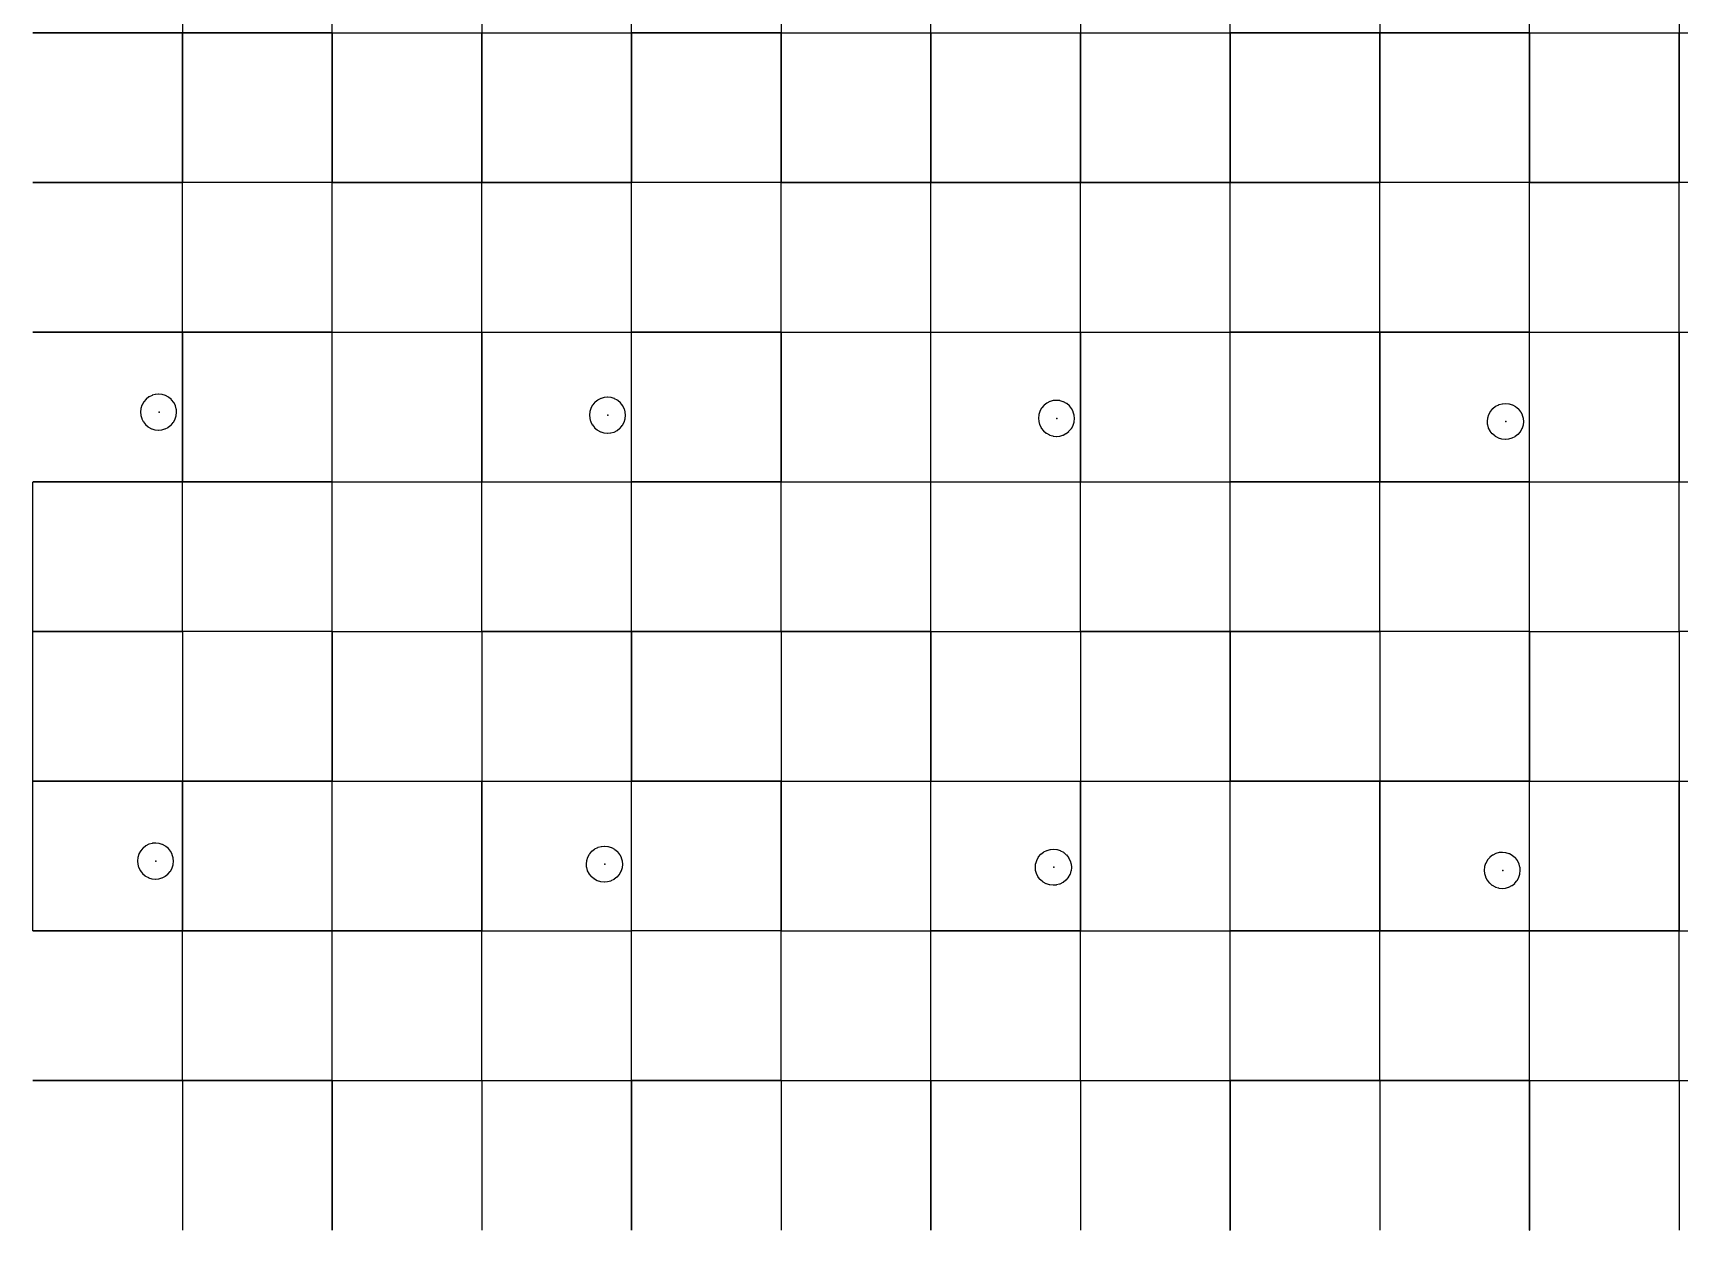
# Model space of a CAD drawing. Header units: metres. Extents: x 0 to 398, y -24 to 612.
# Drawn here: x 171 to 270, y 468 to 540 of the extents above; entities that cross this region are included whole.
import ezdxf

# ---------------------------------------------------------------- set-up
doc = ezdxf.new("R2010")
doc.units = ezdxf.units.M
doc.layers.add('LAYER_01_CUT', color=7, linetype='Continuous')
doc.layers.add('LAYER_04_GRID', color=7, linetype='Continuous')

msp = doc.modelspace()

# ---------------------------------------------------------------- linework, layer by layer
at = {"layer": 'LAYER_01_CUT'}
for points in [[(188.994, 540), (189, 540), (189, 548.994), (189, 549), (189, 557.994)], [(206.994, 540), (207, 540), (207, 548.994), (207, 549), (207, 557.994)], [(224.994, 540), (225, 540), (225, 548.994), (225, 549), (225, 557.994)], [(242.994, 540), (243, 540), (243, 548.994), (243, 549), (243, 557.994)], [(260.994, 540), (261, 540), (261, 548.994), (261, 549), (261, 557.994)], [(180, 548.994), (180, 540), (180, 540.006)], [(198, 548.994), (198, 540), (198, 540.006)], [(216, 548.994), (216, 540), (216, 540.006)], [(234, 548.994), (234, 540), (234, 540.006)], [(252, 548.994), (252, 540), (252, 540.006)], [(270, 548.994), (270, 540), (270, 540.006)], [(179.994, 540), (171, 540)], [(171.006, 540), (171, 540)], [(171.006, 540), (180, 540)], [(179.994, 540), (180, 540)], [(180, 539.994), (180, 540)], [(180, 531.006), (180, 540)], [(180, 540), (188.994, 540)], [(180, 540), (180.006, 540)], [(180, 539.994), (180, 531)], [(189, 540), (180.006, 540)], [(189, 540), (189, 540.006)], [(189, 539.994), (189, 540)], [(189, 531.006), (189, 540)], [(189, 540), (197.994, 540)], [(189, 540), (189.006, 540)], [(189, 539.994), (189, 531)], [(189.006, 540), (198, 540)], [(197.994, 540), (198, 540)], [(198.006, 540), (198, 540)], [(198, 539.994), (198, 540)], [(198, 531.006), (198, 540)], [(198, 540), (206.994, 540)], [(198, 539.994), (198, 531)], [(198.006, 540), (207, 540)], [(207, 540), (207, 540.006)], [(207, 539.994), (207, 540)], [(207, 531.006), (207, 540)], [(207, 540), (215.994, 540)], [(207, 540), (207.006, 540)], [(207, 539.994), (207, 531)], [(216, 540), (207.006, 540)], [(216, 540), (215.994, 540)], [(216, 539.994), (216, 540)], [(216, 531.006), (216, 540)], [(216, 540), (224.994, 540)], [(216, 540), (216.006, 540)], [(216, 539.994), (216, 531)], [(216.006, 540), (225, 540)], [(225, 540), (225, 540.006)], [(225.006, 540), (225, 540)], [(225, 539.994), (225, 540)], [(225, 531.006), (225, 540)], [(225, 540), (233.994, 540)], [(225, 539.994), (225, 531)], [(225.006, 540), (234, 540)], [(234, 540), (233.994, 540)], [(234, 539.994), (234, 540)], [(234, 531.006), (234, 540)], [(234, 540), (242.994, 540)], [(234, 540), (234.006, 540)], [(234, 539.994), (234, 531)], [(234.006, 540), (243, 540)], [(243, 540), (243, 540.006)], [(251.994, 540), (243, 540)], [(243.006, 540), (243, 540)], [(243, 539.994), (243, 540)], [(243, 531.006), (243, 540)], [(243, 539.994), (243, 531)], [(243.006, 540), (252, 540)], [(251.994, 540), (252, 540)], [(252, 539.994), (252, 540)], [(252, 531.006), (252, 540)], [(252, 540), (260.994, 540)], [(252, 540), (252.006, 540)], [(252, 539.994), (252, 531)], [(261, 540), (252.006, 540)], [(261, 540), (261, 540.006)], [(261, 539.994), (261, 540)], [(261, 531.006), (261, 540)], [(261, 540), (269.994, 540)], [(261, 540), (261.006, 540)], [(261, 539.994), (261, 531)], [(261.006, 540), (270, 540)], [(269.994, 540), (270, 540)], [(270.006, 540), (270, 540)], [(270, 539.994), (270, 540)], [(270, 531.006), (270, 540)], [(270, 540), (278.994, 540)], [(270, 539.994), (270, 531)], [(179.994, 531), (171, 531), (171.006, 531)], [(171.006, 531), (180, 531)], [(179.994, 531), (180, 531)], [(179.994, 522), (180, 522), (180, 530.994)], [(180, 531.006), (180, 531)], [(188.994, 531), (180, 531), (180.006, 531)], [(180, 530.994), (180, 531)], [(180, 522.006), (180, 531)], [(180, 521.994), (180, 513), (188.994, 513), (189, 513), (189, 521.994), (189, 522), (189, 530.994)], [(189, 531), (180.006, 531)], [(189, 531), (188.994, 531)], [(189, 531.006), (189, 531)], [(197.994, 531), (189, 531), (189.006, 531)], [(189, 530.994), (189, 531)], [(189, 522.006), (189, 531)], [(189.006, 531), (198, 531)], [(197.994, 531), (198, 531)], [(197.994, 522), (198, 522), (198, 530.994)], [(198, 531.006), (198, 531)], [(206.994, 531), (198, 531), (198.006, 531)], [(198, 530.994), (198, 531)], [(198, 522.006), (198, 531)], [(198, 521.994), (198, 513), (206.994, 513), (207, 513), (207, 521.994), (207, 522), (207, 530.994)], [(198.006, 531), (207, 531)], [(207, 531), (206.994, 531)], [(207, 531.006), (207, 531)], [(215.994, 531), (207, 531), (207.006, 531)], [(207, 530.994), (207, 531)], [(207, 522.006), (207, 531)], [(216, 531), (207.006, 531)], [(216, 531), (215.994, 531)], [(215.994, 522), (216, 522), (216, 530.994)], [(216, 531.006), (216, 531)], [(224.994, 531), (216, 531), (216.006, 531)], [(216, 530.994), (216, 531)], [(216, 522.006), (216, 531)], [(216, 521.994), (216, 513), (224.994, 513), (225, 513), (225, 521.994), (225, 522), (225, 530.994)], [(216.006, 531), (225, 531)], [(224.994, 531), (225, 531)], [(225, 531.006), (225, 531)], [(233.994, 531), (225, 531), (225.006, 531)], [(225, 530.994), (225, 531)], [(225, 522.006), (225, 531)], [(225.006, 531), (234, 531)], [(234, 531), (233.994, 531)], [(233.994, 522), (234, 522), (234, 530.994)], [(234, 531.006), (234, 531)], [(242.994, 531), (234, 531), (234.006, 531)], [(234, 530.994), (234, 531)], [(234, 522.006), (234, 531)], [(234, 521.994), (234, 513), (242.994, 513), (243, 513), (243, 521.994), (243, 522), (243, 530.994)], [(234.006, 531), (243, 531)], [(242.994, 531), (243, 531)], [(243, 531.006), (243, 531)], [(251.994, 531), (243, 531), (243.006, 531)], [(243, 530.994), (243, 531)], [(243, 522.006), (243, 531)], [(243.006, 531), (252, 531)], [(251.994, 531), (252, 531)], [(251.994, 522), (252, 522), (252, 530.994)], [(252, 531.006), (252, 531)], [(260.994, 531), (252, 531), (252.006, 531)], [(252, 530.994), (252, 531)], [(252, 522.006), (252, 531)], [(252, 521.994), (252, 513), (260.994, 513), (261, 513), (261, 521.994), (261, 522), (261, 530.994)], [(261, 531), (252.006, 531)], [(261, 531), (260.994, 531)], [(261, 531.006), (261, 531)], [(269.994, 531), (261, 531), (261.006, 531)], [(261, 530.994), (261, 531)], [(261, 522.006), (261, 531)], [(261.006, 531), (270, 531)], [(269.994, 531), (270, 531)], [(269.994, 522), (270, 522), (270, 530.994)], [(270, 531.006), (270, 531)], [(278.994, 531), (270, 531), (270.006, 531)], [(270, 530.994), (270, 531)], [(270, 522.006), (270, 531)], [(270, 521.994), (270, 513), (278.994, 513), (279, 513), (279, 521.994), (279, 522), (279, 530.994)], [(179.994, 522), (171, 522)], [(171.006, 522), (171, 522)], [(171.006, 522), (180, 522)], [(180, 522), (180, 522.006)], [(180, 513.006), (180, 522)], [(180, 522), (180, 521.994)], [(180, 522), (188.994, 522)], [(180, 522), (180.006, 522)], [(189, 522), (180.006, 522)], [(189, 522), (188.994, 522)], [(189, 522), (189, 522.006)], [(189, 513.006), (189, 522)], [(189, 522), (197.994, 522)], [(189, 522), (189.006, 522)], [(189.006, 522), (198, 522)], [(198, 522), (198, 522.006)], [(198.006, 522), (198, 522)], [(198, 513.006), (198, 522)], [(198, 522), (198, 521.994)], [(198, 522), (206.994, 522)], [(198.006, 522), (207, 522)], [(207, 522), (206.994, 522)], [(207, 522), (207, 522.006)], [(207, 513.006), (207, 522)], [(207, 522), (215.994, 522)], [(207, 522), (207.006, 522)], [(216, 522), (207.006, 522)], [(216, 522), (216, 522.006)], [(216, 513.006), (216, 522)], [(216, 522), (216, 521.994)], [(216, 522), (224.994, 522)], [(216, 522), (216.006, 522)], [(216.006, 522), (225, 522)], [(224.994, 522), (225, 522)], [(225, 522), (225, 522.006)], [(225.006, 522), (225, 522)], [(225, 513.006), (225, 522)], [(225, 522), (233.994, 522)], [(225.006, 522), (234, 522)], [(234, 522), (234, 522.006)], [(234, 513.006), (234, 522)], [(234, 522), (234, 521.994)], [(234, 522), (242.994, 522)], [(234, 522), (234.006, 522)], [(234.006, 522), (243, 522)], [(242.994, 522), (243, 522)], [(243, 522), (243, 522.006)], [(251.994, 522), (243, 522)], [(243.006, 522), (243, 522)], [(243, 513.006), (243, 522)], [(243.006, 522), (252, 522)], [(252, 522), (252, 522.006)], [(252, 513.006), (252, 522)], [(252, 522), (252, 521.994)], [(252, 522), (260.994, 522)], [(252, 522), (252.006, 522)], [(261, 522), (252.006, 522)], [(261, 522), (260.994, 522)], [(261, 522), (261, 522.006)], [(261, 513.006), (261, 522)], [(261, 522), (269.994, 522)], [(261, 522), (261.006, 522)], [(261.006, 522), (270, 522)], [(270, 522), (270, 522.006)], [(270.006, 522), (270, 522)], [(270, 513.006), (270, 522)], [(270, 522), (270, 521.994)], [(270, 522), (278.994, 522)], [(178.345, 516.134), (178.353, 516.133), (178.544, 516.113), (178.552, 516.113), (178.559, 516.113), (178.739, 516.128), (178.747, 516.129), (178.755, 516.131), (178.938, 516.182), (178.946, 516.184), (178.954, 516.188), (179.131, 516.277), (179.139, 516.281), (179.146, 516.286), (179.305, 516.411), (179.312, 516.417), (179.443, 516.572), (179.454, 516.586), (179.459, 516.593), (179.555, 516.77), (179.559, 516.778), (179.562, 516.786), (179.619, 516.974), (179.621, 516.982), (179.623, 516.99), (179.642, 517.181), (179.643, 517.189), (179.642, 517.196), (179.628, 517.376), (179.627, 517.383), (179.625, 517.391), (179.574, 517.575), (179.571, 517.583), (179.568, 517.591), (179.479, 517.768), (179.475, 517.776), (179.47, 517.783), (179.344, 517.942), (179.339, 517.949), (179.183, 518.08), (179.17, 518.091), (179.162, 518.096), (178.986, 518.192), (178.978, 518.195), (178.97, 518.198), (178.782, 518.256), (178.774, 518.258), (178.765, 518.259), (178.575, 518.279), (178.567, 518.28), (178.559, 518.279), (178.38, 518.264), (178.372, 518.263), (178.364, 518.262), (178.181, 518.211), (178.173, 518.208), (178.165, 518.205), (177.987, 518.116), (177.98, 518.112), (177.973, 518.107), (177.813, 517.981), (177.807, 517.976), (177.676, 517.82), (177.665, 517.807), (177.66, 517.799), (177.564, 517.623), (177.56, 517.615), (177.557, 517.607), (177.499, 517.419), (177.497, 517.411), (177.496, 517.402), (177.477, 517.212), (177.476, 517.204), (177.476, 517.196), (177.491, 517.017), (177.492, 517.009), (177.494, 517.001), (177.545, 516.817), (177.547, 516.809), (177.551, 516.802), (177.64, 516.624), (177.644, 516.617), (177.649, 516.61), (177.774, 516.45), (177.78, 516.444), (177.935, 516.313), (177.949, 516.301), (177.956, 516.297), (178.133, 516.201), (178.141, 516.197), (178.149, 516.194), (178.337, 516.136), (178.345, 516.134)], [(204.495, 517.216), (204.476, 517.025), (204.475, 517.017), (204.476, 517.01), (204.491, 516.831), (204.492, 516.823), (204.493, 516.815), (204.544, 516.631), (204.547, 516.623), (204.55, 516.615), (204.639, 516.438), (204.643, 516.43), (204.649, 516.423), (204.774, 516.264), (204.779, 516.257), (204.935, 516.126), (204.948, 516.115), (204.956, 516.11), (205.132, 516.014), (205.14, 516.011), (205.148, 516.008), (205.336, 515.95), (205.344, 515.948), (205.353, 515.947), (205.543, 515.927), (205.551, 515.927), (205.559, 515.927), (205.738, 515.942), (205.746, 515.943), (205.754, 515.945), (205.937, 515.995), (205.945, 515.998), (205.953, 516.001), (206.131, 516.09), (206.138, 516.094), (206.145, 516.1), (206.305, 516.225), (206.311, 516.231), (206.442, 516.386), (206.453, 516.399), (206.458, 516.407), (206.554, 516.583), (206.558, 516.591), (206.561, 516.599), (206.619, 516.787), (206.621, 516.796), (206.622, 516.804), (206.642, 516.994), (206.642, 517.002), (206.642, 517.01), (206.627, 517.189), (206.626, 517.197), (206.624, 517.205), (206.573, 517.389), (206.571, 517.397), (206.567, 517.404), (206.478, 517.582), (206.474, 517.589), (206.469, 517.597), (206.344, 517.756), (206.338, 517.762), (206.183, 517.893), (206.169, 517.905), (206.162, 517.909), (205.985, 518.005), (205.977, 518.009), (205.969, 518.012), (205.781, 518.07), (205.773, 518.072), (205.765, 518.073), (205.574, 518.093), (205.566, 518.093), (205.559, 518.093), (205.379, 518.078), (205.371, 518.077), (205.363, 518.075), (205.18, 518.024), (205.172, 518.022), (205.164, 518.018), (204.987, 517.929), (204.979, 517.925), (204.972, 517.92), (204.813, 517.795), (204.806, 517.789), (204.675, 517.634), (204.664, 517.62), (204.659, 517.613), (204.563, 517.436), (204.559, 517.428), (204.557, 517.42), (204.499, 517.232), (204.497, 517.224), (204.495, 517.216)], [(233.311, 516.044), (233.441, 516.199), (233.453, 516.213), (233.457, 516.22), (233.554, 516.397), (233.557, 516.405), (233.56, 516.413), (233.618, 516.601), (233.62, 516.609), (233.621, 516.617), (233.641, 516.808), (233.641, 516.816), (233.641, 516.824), (233.626, 517.003), (233.625, 517.011), (233.623, 517.019), (233.573, 517.202), (233.57, 517.21), (233.567, 517.218), (233.478, 517.395), (233.473, 517.403), (233.468, 517.41), (233.343, 517.569), (233.337, 517.576), (233.182, 517.707), (233.169, 517.718), (233.161, 517.723), (232.984, 517.819), (232.977, 517.823), (232.968, 517.825), (232.781, 517.883), (232.772, 517.885), (232.764, 517.887), (232.574, 517.906), (232.566, 517.907), (232.558, 517.906), (232.379, 517.891), (232.371, 517.89), (232.363, 517.889), (232.179, 517.838), (232.171, 517.835), (232.164, 517.832), (231.986, 517.743), (231.978, 517.739), (231.971, 517.734), (231.812, 517.608), (231.805, 517.603), (231.675, 517.447), (231.663, 517.434), (231.659, 517.426), (231.563, 517.25), (231.559, 517.242), (231.556, 517.234), (231.498, 517.046), (231.496, 517.038), (231.495, 517.029), (231.475, 516.839), (231.475, 516.831), (231.475, 516.823), (231.49, 516.644), (231.491, 516.636), (231.493, 516.628), (231.543, 516.445), (231.546, 516.437), (231.55, 516.429), (231.639, 516.251), (231.643, 516.244), (231.648, 516.237), (231.773, 516.077), (231.779, 516.071), (231.934, 515.94), (231.947, 515.929), (231.955, 515.924), (232.132, 515.828), (232.14, 515.824), (232.148, 515.821), (232.336, 515.763), (232.344, 515.761), (232.352, 515.76), (232.542, 515.74), (232.551, 515.74), (232.558, 515.74), (232.737, 515.755), (232.745, 515.756), (232.753, 515.758), (232.937, 515.809), (232.945, 515.811), (232.953, 515.815), (233.13, 515.904), (233.138, 515.908), (233.145, 515.913), (233.304, 516.038), (233.311, 516.044)], [(260.137, 515.722), (260.129, 515.717), (259.952, 515.628), (259.944, 515.625), (259.936, 515.622), (259.753, 515.572), (259.745, 515.57), (259.737, 515.569), (259.558, 515.554), (259.55, 515.554), (259.542, 515.554), (259.351, 515.574), (259.343, 515.575), (259.335, 515.577), (259.147, 515.635), (259.139, 515.638), (259.131, 515.641), (258.954, 515.737), (258.947, 515.742), (258.933, 515.753), (258.778, 515.884), (258.772, 515.891), (258.647, 516.05), (258.642, 516.057), (258.638, 516.065), (258.549, 516.242), (258.545, 516.25), (258.543, 516.258), (258.492, 516.442), (258.49, 516.45), (258.489, 516.458), (258.474, 516.637), (258.474, 516.644), (258.475, 516.653), (258.494, 516.843), (258.495, 516.851), (258.497, 516.859), (258.555, 517.047), (258.558, 517.055), (258.562, 517.063), (258.658, 517.24), (258.663, 517.248), (258.674, 517.261), (258.805, 517.416), (258.811, 517.422), (258.971, 517.547), (258.978, 517.552), (258.985, 517.557), (259.163, 517.645), (259.171, 517.649), (259.179, 517.651), (259.362, 517.702), (259.37, 517.704), (259.378, 517.705), (259.557, 517.72), (259.565, 517.72), (259.573, 517.72), (259.763, 517.7), (259.772, 517.699), (259.78, 517.697), (259.968, 517.639), (259.976, 517.636), (259.984, 517.632), (260.16, 517.536), (260.168, 517.532), (260.182, 517.52), (260.337, 517.39), (260.343, 517.383), (260.468, 517.224), (260.473, 517.216), (260.477, 517.209), (260.566, 517.032), (260.569, 517.024), (260.572, 517.016), (260.623, 516.832), (260.625, 516.824), (260.626, 516.816), (260.64, 516.637), (260.641, 516.629), (260.64, 516.621), (260.621, 516.431), (260.619, 516.423), (260.617, 516.414), (260.56, 516.227), (260.557, 516.218), (260.553, 516.211), (260.457, 516.034), (260.452, 516.026), (260.441, 516.013), (260.31, 515.858), (260.303, 515.852), (260.144, 515.727), (260.137, 515.722)], [(179.994, 513), (171, 513)], [(171.006, 513), (171, 513)], [(179.994, 486), (171, 486), (171, 494.994), (171, 495), (171, 503.994), (171, 504), (171, 512.994)], [(171.006, 513), (180, 513)], [(179.994, 513), (180, 513)], [(180, 513.006), (180, 513)], [(180, 512.994), (180, 513)], [(180, 504.006), (180, 513)], [(180, 513), (180.006, 513)], [(188.994, 504), (180, 504), (180, 512.994)], [(189, 513), (180.006, 513)], [(189, 513.006), (189, 513)], [(189, 512.994), (189, 513)], [(189, 504.006), (189, 513)], [(189, 513), (197.994, 513)], [(189, 513), (189.006, 513)], [(197.994, 486), (189, 486), (189, 494.994), (189, 495), (189, 503.994), (189, 504), (189, 512.994)], [(189.006, 513), (198, 513)], [(197.994, 513), (198, 513)], [(198, 513.006), (198, 513)], [(198.006, 513), (198, 513)], [(198, 512.994), (198, 513)], [(198, 504.006), (198, 513)], [(206.994, 504), (198, 504), (198, 512.994)], [(198.006, 513), (207, 513)], [(207, 513.006), (207, 513)], [(207, 512.994), (207, 513)], [(207, 504.006), (207, 513)], [(207, 513), (215.994, 513)], [(207, 513), (207.006, 513)], [(215.994, 486), (207, 486), (207, 494.994), (207, 495), (207, 503.994), (207, 504), (207, 512.994)], [(216, 513), (207.006, 513)], [(216, 513), (215.994, 513)], [(216, 513.006), (216, 513)], [(216, 512.994), (216, 513)], [(216, 504.006), (216, 513)], [(216, 513), (216.006, 513)], [(224.994, 504), (216, 504), (216, 512.994)], [(216.006, 513), (225, 513)], [(225, 513.006), (225, 513)], [(225.006, 513), (225, 513)], [(225, 512.994), (225, 513)], [(225, 504.006), (225, 513)], [(225, 513), (233.994, 513)], [(233.994, 486), (225, 486), (225, 494.994), (225, 495), (225, 503.994), (225, 504), (225, 512.994)], [(225.006, 513), (234, 513)], [(234, 513), (233.994, 513)], [(234, 513.006), (234, 513)], [(234, 512.994), (234, 513)], [(234, 504.006), (234, 513)], [(234, 513), (234.006, 513)], [(242.994, 504), (234, 504), (234, 512.994)], [(234.006, 513), (243, 513)], [(243, 513.006), (243, 513)], [(251.994, 513), (243, 513)], [(243.006, 513), (243, 513)], [(243, 512.994), (243, 513)], [(243, 504.006), (243, 513)], [(251.994, 486), (243, 486), (243, 494.994), (243, 495), (243, 503.994), (243, 504), (243, 512.994)], [(243.006, 513), (252, 513)], [(251.994, 513), (252, 513)], [(252, 513.006), (252, 513)], [(252, 512.994), (252, 513)], [(252, 504.006), (252, 513)], [(252, 513), (252.006, 513)], [(260.994, 504), (252, 504), (252, 512.994)], [(261, 513), (252.006, 513)], [(261, 513.006), (261, 513)], [(261, 512.994), (261, 513)], [(261, 504.006), (261, 513)], [(261, 513), (269.994, 513)], [(261, 513), (261.006, 513)], [(269.994, 486), (261, 486), (261, 494.994), (261, 495), (261, 503.994), (261, 504), (261, 512.994)], [(261.006, 513), (270, 513)], [(269.994, 513), (270, 513)], [(270, 513.006), (270, 513)], [(270.006, 513), (270, 513)], [(270, 512.994), (270, 513)], [(270, 504.006), (270, 513)], [(278.994, 504), (270, 504), (270, 512.994)], [(179.994, 504), (171, 504)], [(171.006, 504), (171, 504)], [(171.006, 504), (180, 504)], [(179.994, 504), (180, 504)], [(180, 504), (180, 504.006)], [(180, 504), (180, 503.994)], [(180, 504), (180, 495.006)], [(180, 504), (180.006, 504)], [(180, 503.994), (180, 495), (180, 495.006)], [(189, 504), (180.006, 504)], [(189, 504), (188.994, 504)], [(189, 504), (189, 504.006)], [(189, 504), (189, 495.006)], [(189, 504), (197.994, 504)], [(189, 504), (189.006, 504)], [(189.006, 504), (198, 504)], [(197.994, 504), (198, 504)], [(198, 504), (198, 504.006)], [(198.006, 504), (198, 504)], [(198, 504), (198, 503.994)], [(198, 504), (198, 495.006)], [(198, 503.994), (198, 495), (198, 495.006)], [(198.006, 504), (207, 504)], [(207, 504), (206.994, 504)], [(207, 504), (207, 504.006)], [(207, 504), (207, 495.006)], [(207, 504), (215.994, 504)], [(207, 504), (207.006, 504)], [(216, 504), (207.006, 504)], [(216, 504), (215.994, 504)], [(216, 504), (216, 504.006)], [(216, 504), (216, 503.994)], [(216, 504), (216, 495.006)], [(216, 504), (216.006, 504)], [(216, 503.994), (216, 495), (216, 495.006)], [(216.006, 504), (225, 504)], [(224.994, 504), (225, 504)], [(225, 504), (225, 504.006)], [(225.006, 504), (225, 504)], [(225, 504), (225, 495.006)], [(225, 504), (233.994, 504)], [(225.006, 504), (234, 504)], [(234, 504), (233.994, 504)], [(234, 504), (234, 504.006)], [(234, 504), (234, 503.994)], [(234, 504), (234, 495.006)], [(234, 504), (234.006, 504)], [(234, 503.994), (234, 495), (234, 495.006)], [(234.006, 504), (243, 504)], [(242.994, 504), (243, 504)], [(243, 504), (243, 504.006)], [(251.994, 504), (243, 504)], [(243.006, 504), (243, 504)], [(243, 504), (243, 495.006)], [(243.006, 504), (252, 504)], [(251.994, 504), (252, 504)], [(252, 504), (252, 504.006)], [(252, 504), (252, 503.994)], [(252, 504), (252, 495.006)], [(252, 504), (252.006, 504)], [(252, 503.994), (252, 495), (252, 495.006)], [(261, 504), (252.006, 504)], [(261, 504), (260.994, 504)], [(261, 504), (261, 504.006)], [(261, 504), (261, 495.006)], [(261, 504), (269.994, 504)], [(261, 504), (261.006, 504)], [(261.006, 504), (270, 504)], [(269.994, 504), (270, 504)], [(270, 504), (270, 504.006)], [(270.006, 504), (270, 504)], [(270, 504), (270, 503.994)], [(270, 504), (270, 495.006)], [(270, 503.994), (270, 495), (270, 495.006)], [(179.994, 495), (171, 495)], [(171.006, 495), (171, 495)], [(171.006, 495), (180, 495)], [(179.994, 495), (180, 495)], [(180, 486.006), (180, 495)], [(180, 495), (180, 494.994)], [(180, 495), (188.994, 495)], [(180, 495), (180.006, 495)], [(189, 495), (180.006, 495)], [(189, 495), (188.994, 495)], [(189, 495), (189, 495.006)], [(189, 486.006), (189, 495)], [(189, 495), (197.994, 495)], [(189, 495), (189.006, 495)], [(189.006, 495), (198, 495)], [(197.994, 495), (198, 495)], [(198.006, 495), (198, 495)], [(198, 486.006), (198, 495)], [(198, 495), (198, 494.994)], [(198, 495), (206.994, 495)], [(198.006, 495), (207, 495)], [(207, 495), (206.994, 495)], [(207, 495), (207, 495.006)], [(207, 486.006), (207, 495)], [(207, 495), (215.994, 495)], [(207, 495), (207.006, 495)], [(216, 495), (207.006, 495)], [(216, 495), (215.994, 495)], [(216, 486.006), (216, 495)], [(216, 495), (216, 494.994)], [(216, 495), (224.994, 495)], [(216, 495), (216.006, 495)], [(216.006, 495), (225, 495)], [(224.994, 495), (225, 495)], [(225, 495), (225, 495.006)], [(225.006, 495), (225, 495)], [(225, 486.006), (225, 495)], [(225, 495), (233.994, 495)], [(225.006, 495), (234, 495)], [(234, 495), (233.994, 495)], [(234, 486.006), (234, 495)], [(234, 495), (234, 494.994)], [(234, 495), (242.994, 495)], [(234, 495), (234.006, 495)], [(234.006, 495), (243, 495)], [(242.994, 495), (243, 495)], [(243, 495), (243, 495.006)], [(251.994, 495), (243, 495)], [(243.006, 495), (243, 495)], [(243, 486.006), (243, 495)], [(243.006, 495), (252, 495)], [(251.994, 495), (252, 495)], [(252, 486.006), (252, 495)], [(252, 495), (252, 494.994)], [(252, 495), (260.994, 495)], [(252, 495), (252.006, 495)], [(261, 495), (252.006, 495)], [(261, 495), (260.994, 495)], [(261, 495), (261, 495.006)], [(261, 486.006), (261, 495)], [(261, 495), (269.994, 495)], [(261, 495), (261.006, 495)], [(261.006, 495), (270, 495)], [(269.994, 495), (270, 495)], [(270.006, 495), (270, 495)], [(270, 486.006), (270, 495)], [(270, 495), (270, 494.994)], [(270, 495), (278.994, 495)], [(180, 494.994), (180, 486), (188.994, 486)], [(198, 494.994), (198, 486), (206.994, 486)], [(216, 494.994), (216, 486), (224.994, 486)], [(234, 494.994), (234, 486), (242.994, 486)], [(252, 494.994), (252, 486), (260.994, 486)], [(270, 494.994), (270, 486), (278.994, 486)], [(177.377, 490.623), (177.374, 490.615), (177.371, 490.607), (177.313, 490.419), (177.311, 490.411), (177.31, 490.403), (177.29, 490.213), (177.29, 490.204), (177.29, 490.197), (177.305, 490.018), (177.306, 490.01), (177.308, 490.002), (177.358, 489.818), (177.361, 489.81), (177.364, 489.802), (177.453, 489.625), (177.458, 489.617), (177.463, 489.61), (177.588, 489.451), (177.594, 489.444), (177.749, 489.313), (177.762, 489.302), (177.77, 489.297), (177.947, 489.201), (177.954, 489.198), (177.963, 489.195), (178.15, 489.137), (178.159, 489.135), (178.167, 489.134), (178.357, 489.114), (178.365, 489.114), (178.373, 489.114), (178.552, 489.129), (178.56, 489.13), (178.568, 489.132), (178.752, 489.182), (178.76, 489.185), (178.767, 489.188), (178.945, 489.277), (178.952, 489.282), (178.96, 489.287), (179.119, 489.412), (179.126, 489.418), (179.256, 489.573), (179.268, 489.586), (179.272, 489.594), (179.368, 489.771), (179.372, 489.778), (179.375, 489.787), (179.433, 489.974), (179.435, 489.983), (179.436, 489.991), (179.456, 490.181), (179.456, 490.189), (179.456, 490.197), (179.441, 490.376), (179.44, 490.384), (179.438, 490.392), (179.387, 490.576), (179.385, 490.584), (179.381, 490.592), (179.292, 490.769), (179.288, 490.776), (179.283, 490.784), (179.158, 490.943), (179.152, 490.95), (178.997, 491.08), (178.984, 491.092), (178.976, 491.096), (178.799, 491.192), (178.791, 491.196), (178.783, 491.199), (178.595, 491.257), (178.587, 491.259), (178.579, 491.26), (178.389, 491.28), (178.38, 491.28), (178.373, 491.28), (178.194, 491.265), (178.186, 491.264), (178.178, 491.262), (177.994, 491.211), (177.986, 491.209), (177.978, 491.205), (177.801, 491.117), (177.793, 491.112), (177.786, 491.107), (177.627, 490.982), (177.62, 490.976), (177.489, 490.821), (177.478, 490.808), (177.474, 490.8), (177.377, 490.623)], [(205.791, 491.01), (205.799, 491.006), (205.975, 490.91), (205.983, 490.905), (205.996, 490.894), (206.152, 490.763), (206.157, 490.756), (206.282, 490.597), (206.288, 490.59), (206.292, 490.582), (206.381, 490.405), (206.384, 490.397), (206.387, 490.389), (206.438, 490.206), (206.439, 490.198), (206.44, 490.19), (206.455, 490.011), (206.456, 490.003), (206.455, 489.995), (206.436, 489.805), (206.434, 489.796), (206.432, 489.788), (206.374, 489.6), (206.372, 489.592), (206.368, 489.584), (206.272, 489.407), (206.267, 489.4), (206.256, 489.386), (206.125, 489.231), (206.118, 489.225), (205.959, 489.1), (205.952, 489.095), (205.944, 489.091), (205.767, 489.002), (205.759, 488.999), (205.751, 488.996), (205.568, 488.945), (205.56, 488.943), (205.552, 488.942), (205.372, 488.927), (205.365, 488.927), (205.357, 488.928), (205.166, 488.947), (205.158, 488.949), (205.15, 488.951), (204.962, 489.008), (204.954, 489.011), (204.946, 489.015), (204.769, 489.111), (204.762, 489.116), (204.748, 489.127), (204.593, 489.258), (204.587, 489.264), (204.462, 489.424), (204.457, 489.431), (204.453, 489.439), (204.364, 489.616), (204.36, 489.624), (204.358, 489.632), (204.307, 489.815), (204.305, 489.823), (204.304, 489.831), (204.289, 490.01), (204.289, 490.018), (204.289, 490.026), (204.309, 490.216), (204.31, 490.225), (204.312, 490.233), (204.37, 490.421), (204.373, 490.429), (204.377, 490.437), (204.473, 490.614), (204.477, 490.621), (204.489, 490.635), (204.62, 490.79), (204.626, 490.795), (204.786, 490.921), (204.793, 490.926), (204.8, 490.93), (204.978, 491.019), (204.986, 491.022), (204.994, 491.025), (205.177, 491.076), (205.185, 491.078), (205.193, 491.079), (205.372, 491.093), (205.38, 491.094), (205.388, 491.093), (205.578, 491.074), (205.587, 491.072), (205.595, 491.07), (205.783, 491.013), (205.791, 491.01)], [(233.434, 489.61), (233.432, 489.602), (233.374, 489.414), (233.371, 489.405), (233.367, 489.398), (233.271, 489.221), (233.266, 489.213), (233.255, 489.2), (233.124, 489.045), (233.118, 489.039), (232.958, 488.914), (232.951, 488.909), (232.944, 488.904), (232.766, 488.816), (232.758, 488.812), (232.75, 488.809), (232.567, 488.759), (232.559, 488.757), (232.551, 488.756), (232.372, 488.741), (232.364, 488.741), (232.356, 488.741), (232.166, 488.761), (232.157, 488.762), (232.149, 488.764), (231.961, 488.822), (231.953, 488.825), (231.945, 488.829), (231.769, 488.925), (231.761, 488.929), (231.748, 488.941), (231.592, 489.071), (231.587, 489.078), (231.461, 489.237), (231.456, 489.244), (231.452, 489.252), (231.363, 489.429), (231.36, 489.437), (231.357, 489.445), (231.306, 489.629), (231.304, 489.637), (231.303, 489.645), (231.289, 489.824), (231.288, 489.831), (231.289, 489.84), (231.308, 490.03), (231.31, 490.038), (231.312, 490.046), (231.369, 490.234), (231.372, 490.243), (231.376, 490.25), (231.472, 490.427), (231.477, 490.435), (231.488, 490.448), (231.619, 490.603), (231.626, 490.609), (231.785, 490.734), (231.792, 490.739), (231.8, 490.744), (231.977, 490.832), (231.985, 490.836), (231.993, 490.839), (232.176, 490.889), (232.184, 490.891), (232.192, 490.892), (232.371, 490.907), (232.379, 490.907), (232.387, 490.907), (232.578, 490.887), (232.586, 490.886), (232.594, 490.884), (232.782, 490.826), (232.79, 490.823), (232.798, 490.819), (232.975, 490.723), (232.982, 490.719), (232.996, 490.707), (233.151, 490.577), (233.157, 490.57), (233.282, 490.411), (233.287, 490.404), (233.291, 490.396), (233.38, 490.219), (233.384, 490.211), (233.386, 490.203), (233.437, 490.019), (233.439, 490.011), (233.44, 490.003), (233.455, 489.824), (233.455, 489.816), (233.454, 489.808), (233.435, 489.618), (233.434, 489.61)], [(258.747, 488.754), (258.76, 488.743), (258.768, 488.738), (258.945, 488.642), (258.953, 488.638), (258.961, 488.635), (259.148, 488.578), (259.157, 488.576), (259.165, 488.574), (259.355, 488.555), (259.363, 488.554), (259.371, 488.555), (259.55, 488.569), (259.558, 488.57), (259.566, 488.572), (259.75, 488.623), (259.758, 488.626), (259.766, 488.629), (259.943, 488.718), (259.951, 488.722), (259.958, 488.727), (260.117, 488.852), (260.124, 488.858), (260.254, 489.013), (260.266, 489.027), (260.27, 489.034), (260.366, 489.211), (260.37, 489.219), (260.373, 489.227), (260.431, 489.415), (260.433, 489.423), (260.434, 489.432), (260.454, 489.622), (260.454, 489.63), (260.454, 489.638), (260.439, 489.817), (260.438, 489.825), (260.436, 489.833), (260.386, 490.016), (260.383, 490.024), (260.379, 490.032), (260.291, 490.209), (260.286, 490.217), (260.281, 490.224), (260.156, 490.383), (260.15, 490.39), (259.995, 490.521), (259.982, 490.532), (259.974, 490.537), (259.797, 490.633), (259.789, 490.637), (259.781, 490.64), (259.594, 490.697), (259.585, 490.699), (259.577, 490.701), (259.387, 490.72), (259.379, 490.721), (259.371, 490.721), (259.192, 490.706), (259.184, 490.705), (259.176, 490.703), (258.992, 490.652), (258.984, 490.649), (258.976, 490.646), (258.799, 490.557), (258.791, 490.553), (258.784, 490.548), (258.625, 490.423), (258.618, 490.417), (258.488, 490.262), (258.476, 490.248), (258.472, 490.241), (258.375, 490.064), (258.372, 490.056), (258.369, 490.048), (258.311, 489.86), (258.309, 489.852), (258.308, 489.843), (258.288, 489.653), (258.288, 489.645), (258.288, 489.637), (258.303, 489.458), (258.304, 489.45), (258.306, 489.442), (258.356, 489.259), (258.359, 489.251), (258.362, 489.243), (258.451, 489.066), (258.456, 489.058), (258.461, 489.051), (258.586, 488.892), (258.592, 488.885), (258.747, 488.754)], [(171.006, 486), (171, 486)], [(171.006, 486), (180, 486)], [(179.994, 486), (180, 486)], [(179.994, 477), (180, 477), (180, 485.994)], [(180, 486.006), (180, 486)], [(180, 485.994), (180, 486)], [(180, 477.006), (180, 486)], [(180, 486), (180.006, 486)], [(189, 486), (180.006, 486)], [(189, 486), (188.994, 486)], [(188.994, 468), (189, 468), (189, 476.994), (189, 477), (189, 485.994)], [(189, 486.006), (189, 486)], [(189, 485.994), (189, 486)], [(189, 477.006), (189, 486)], [(189, 486), (189.006, 486)], [(189.006, 486), (198, 486)], [(197.994, 486), (198, 486)], [(197.994, 477), (198, 477), (198, 485.994)], [(198, 486.006), (198, 486)], [(198.006, 486), (198, 486)], [(198, 485.994), (198, 486)], [(198, 477.006), (198, 486)], [(198.006, 486), (207, 486)], [(207, 486), (206.994, 486)], [(206.994, 468), (207, 468), (207, 476.994), (207, 477), (207, 485.994)], [(207, 486.006), (207, 486)], [(207, 485.994), (207, 486)], [(207, 477.006), (207, 486)], [(207, 486), (207.006, 486)], [(216, 486), (207.006, 486)], [(216, 486), (215.994, 486)], [(215.994, 477), (216, 477), (216, 485.994)], [(216, 486.006), (216, 486)], [(216, 485.994), (216, 486)], [(216, 477.006), (216, 486)], [(216, 486), (216.006, 486)], [(216.006, 486), (225, 486)], [(224.994, 486), (225, 486)], [(224.994, 468), (225, 468), (225, 476.994), (225, 477), (225, 485.994)], [(225, 486.006), (225, 486)], [(225.006, 486), (225, 486)], [(225, 485.994), (225, 486)], [(225, 477.006), (225, 486)], [(225.006, 486), (234, 486)], [(234, 486), (233.994, 486)], [(233.994, 477), (234, 477), (234, 485.994)], [(234, 486.006), (234, 486)], [(234, 485.994), (234, 486)], [(234, 477.006), (234, 486)], [(234, 486), (234.006, 486)], [(234.006, 486), (243, 486)], [(242.994, 486), (243, 486)], [(242.994, 468), (243, 468), (243, 476.994), (243, 477), (243, 485.994)], [(243, 486.006), (243, 486)], [(243.006, 486), (243, 486)], [(243, 485.994), (243, 486)], [(243, 477.006), (243, 486)], [(243.006, 486), (252, 486)], [(251.994, 486), (252, 486)], [(251.994, 477), (252, 477), (252, 485.994)], [(252, 486.006), (252, 486)], [(252, 485.994), (252, 486)], [(252, 477.006), (252, 486)], [(252, 486), (252.006, 486)], [(261, 486), (252.006, 486)], [(261, 486), (260.994, 486)], [(260.994, 468), (261, 468), (261, 476.994), (261, 477), (261, 485.994)], [(261, 486.006), (261, 486)], [(261, 485.994), (261, 486)], [(261, 477.006), (261, 486)], [(261, 486), (261.006, 486)], [(261.006, 486), (270, 486)], [(269.994, 486), (270, 486)], [(269.994, 477), (270, 477), (270, 485.994)], [(270, 486.006), (270, 486)], [(270.006, 486), (270, 486)], [(270, 485.994), (270, 486)], [(270, 477.006), (270, 486)], [(179.994, 477), (171, 477)], [(171.006, 477), (171, 477)], [(171.006, 477), (180, 477)], [(180, 477), (180, 477.006)], [(180, 477), (180, 476.994)], [(180, 477), (180, 468.006)], [(180, 477), (188.994, 477)], [(180, 477), (180.006, 477)], [(180, 476.994), (180, 468), (180, 468.006)], [(189, 477), (180.006, 477)], [(189, 477), (188.994, 477)], [(189, 477), (189, 477.006)], [(189, 477), (189, 468.006)], [(189, 477), (197.994, 477)], [(189, 477), (189.006, 477)], [(189.006, 477), (198, 477)], [(198, 477), (198, 477.006)], [(198.006, 477), (198, 477)], [(198, 477), (198, 476.994)], [(198, 477), (198, 468.006)], [(198, 477), (206.994, 477)], [(198, 476.994), (198, 468), (198, 468.006)], [(198.006, 477), (207, 477)], [(207, 477), (206.994, 477)], [(207, 477), (207, 477.006)], [(207, 477), (207, 468.006)], [(207, 477), (215.994, 477)], [(207, 477), (207.006, 477)], [(216, 477), (207.006, 477)], [(216, 477), (216, 477.006)], [(216, 477), (216, 476.994)], [(216, 477), (216, 468.006)], [(216, 477), (224.994, 477)], [(216, 477), (216.006, 477)], [(216, 476.994), (216, 468), (216, 468.006)], [(216.006, 477), (225, 477)], [(224.994, 477), (225, 477)], [(225, 477), (225, 477.006)], [(225.006, 477), (225, 477)], [(225, 477), (225, 468.006)], [(225, 477), (233.994, 477)], [(225.006, 477), (234, 477)], [(234, 477), (234, 477.006)], [(234, 477), (234, 476.994)], [(234, 477), (234, 468.006)], [(234, 477), (242.994, 477)], [(234, 477), (234.006, 477)], [(234, 476.994), (234, 468), (234, 468.006)], [(234.006, 477), (243, 477)], [(242.994, 477), (243, 477)], [(243, 477), (243, 477.006)], [(251.994, 477), (243, 477)], [(243.006, 477), (243, 477)], [(243, 477), (243, 468.006)], [(243.006, 477), (252, 477)], [(252, 477), (252, 477.006)], [(252, 477), (252, 476.994)], [(252, 477), (252, 468.006)], [(252, 477), (260.994, 477)], [(252, 477), (252.006, 477)], [(252, 476.994), (252, 468), (252, 468.006)], [(261, 477), (252.006, 477)], [(261, 477), (260.994, 477)], [(261, 477), (261, 477.006)], [(261, 477), (261, 468.006)], [(261, 477), (269.994, 477)], [(261, 477), (261.006, 477)], [(261.006, 477), (270, 477)], [(270, 477), (270, 477.006)], [(270.006, 477), (270, 477)], [(270, 477), (270, 476.994)], [(270, 477), (270, 468.006)], [(270, 477), (278.994, 477)], [(270, 476.994), (270, 468), (270, 468.006)], [(189, 468), (189, 468.006)], [(207, 468), (207, 468.006)], [(225, 468), (225, 468.006)], [(243, 468), (243, 468.006)], [(261, 468), (261, 468.006)]]:
    msp.add_lwpolyline(points, dxfattribs=at)
at = {"layer": 'LAYER_04_GRID'}
for p in [(178.586, 517.196), (205.586, 517.01), (232.585, 516.823), (259.584, 516.637), (178.4, 490.197), (205.399, 490.01), (232.399, 489.824), (259.398, 489.637)]:
    msp.add_point(p, dxfattribs=at)

doc.saveas('drawing.dxf')
